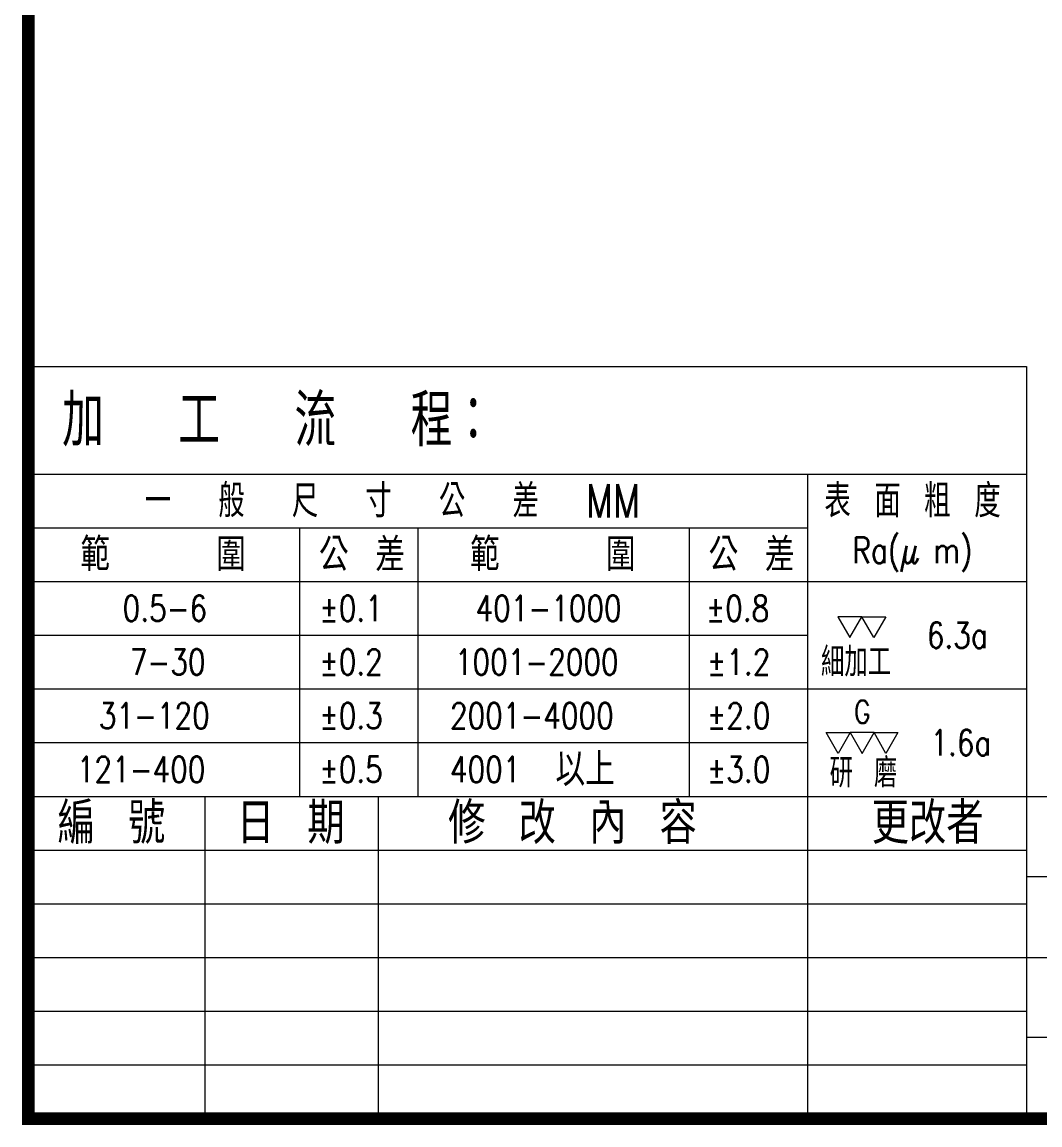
# Model space of a CAD drawing. Header units: millimetres. Extents: x -922 to -665, y -1494 to -1312.
# Drawn here: x -922.3 to -853.6, y -1493.6 to -1419.2 of the extents above; entities that cross this region are included whole.
import ezdxf

# ---------------------------------------------------------------- set-up
doc = ezdxf.new("R2010")
doc.units = ezdxf.units.MM
doc.layers.add('str', color=7, linetype='CONTINUOUS', lineweight=25)
doc.layers.add('txt', color=3, linetype='CONTINUOUS', lineweight=9)
doc.styles.add('SIMPLEX', font='simplex.shx', dxfattribs={"width": 0.8, "height": 2.2, "bigfont": 'chineset.shx'})
doc.styles.get("Standard").update_dxf_attribs({"font": 'TXT', "width": 0.9, "height": 3.85046, "bigfont": 'CHINESET'})
doc.styles.add('STANDARD0.8', font='txt.shx', dxfattribs={"width": 0.8, "height": 1.646847, "bigfont": 'chineset.shx'})

msp = doc.modelspace()

# ---------------------------------------------------------------- linework, layer by layer
at = {"layer": 'str', "const_width": 0.8513}
msp.add_lwpolyline([(-921.9018, -1493.223), (-665.8637, -1493.223), (-665.8637, -1312.1675), (-921.9018, -1312.1675)], close=True, dxfattribs=at)
at = {"layer": 'txt'}
for p, q in [((-921.9018, -1442.4358), (-854.4844, -1442.4358)), ((-854.4844, -1442.4358), (-854.4844, -1493.223)), ((-921.9018, -1449.6915), (-854.4844, -1449.6915)), ((-869.2553, -1493.223), (-869.2553, -1449.6912)), ((-921.9018, -1453.3191), (-869.2552, -1453.3191)), ((-903.5666, -1471.4571), (-903.5666, -1453.3189)), ((-895.5785, -1471.4571), (-895.5785, -1453.3189)), ((-877.2506, -1471.4571), (-877.2506, -1453.3189)), ((-921.9018, -1456.9467), (-854.4844, -1456.9467)), ((-921.9018, -1460.5743), (-869.2552, -1460.5743)), ((-921.9018, -1464.202), (-854.4844, -1464.202)), ((-921.9018, -1467.8296), (-869.2552, -1467.8296)), ((-921.9018, -1471.4571), (-824.8742, -1471.4571)), ((-909.9636, -1493.223), (-909.9636, -1471.4571)), ((-898.256, -1493.223), (-898.256, -1471.4571)), ((-921.9018, -1475.0849), (-854.4844, -1475.0849)), ((-854.4844, -1476.8758), (-824.8738, -1476.8758)), ((-921.9018, -1478.7125), (-854.4844, -1478.7125)), ((-921.9018, -1482.3401), (-824.8742, -1482.3401)), ((-921.9018, -1485.9677), (-854.4844, -1485.9677)), ((-854.4844, -1487.7131), (-824.8738, -1487.7131)), ((-921.9018, -1489.5954), (-854.4844, -1489.5954))]:
    msp.add_line(p, q, dxfattribs=at)
for points in [[(-867.221, -1459.3373), (-866.4121, -1460.7383), (-865.6032, -1459.3373)], [(-863.9855, -1459.3373), (-864.7943, -1460.7383), (-865.6032, -1459.3373)], [(-866.3968, -1467.1544), (-867.2057, -1468.5554), (-868.0146, -1467.1544)], [(-866.3968, -1467.1544), (-865.5879, -1468.5554), (-864.779, -1467.1544)], [(-863.1612, -1467.1544), (-863.9701, -1468.5554), (-864.779, -1467.1544)]]:
    msp.add_lwpolyline(points, close=True, dxfattribs=at)

# ---------------------------------------------------------------- texts
at = {"layer": 'txt', "attachment_point": 4}
for s, insert, char_height, width, style in [('加  工  流  程：', (-919.622, -1446.0637), 3.524984, 36.388978, 'STANDARD0.8'), ('一  般  尺  寸  公  差  MM', (-914.0386, -1451.5053), 2.230982, 45.284549, 'STANDARD0.8'), ('表 面 粗 度', (-868.1338, -1451.5053), 2.23098, 13.591064, 'STANDARD0.8'), ('Ra(μ m)', (-866.253, -1455.1329), 1.75369, 11.777753, 'SIMPLEX'), ('0.5-6', (-915.5316, -1458.7605), 1.73435, 9.644956, 'SIMPLEX'), ('%%p0.1', (-902.2452, -1458.7605), 1.73435, 6.662112, 'SIMPLEX'), ('401-1000', (-891.699, -1458.7605), 1.73435, 13.591066, 'SIMPLEX'), ('%%p0.8', (-876.1394, -1458.7605), 1.73435, 6.35717, 'SIMPLEX'), ('6.3a', (-861.2113, -1460.5743), 1.73435, 5.611843, 'SIMPLEX'), ('細加工', (-868.3601, -1462.3882), 1.97439, 6.751725, 'STANDARD0.8'), ('7-30', (-915.0449, -1462.3882), 1.73435, 8.833315, 'SIMPLEX'), ('%%p0.2', (-902.2452, -1462.3882), 1.73435, 6.662112, 'SIMPLEX'), ('1001-2000', (-893.0931, -1462.3882), 1.73435, 14.467907, 'SIMPLEX'), ('%%p1.2', (-876.0649, -1462.3882), 1.73435, 5.888877, 'SIMPLEX'), ('G', (-866.1293, -1465.747), 1.5345, 2.192106, 'SIMPLEX'), ('31-120', (-917.1449, -1466.0158), 1.73435, 10.960992, 'SIMPLEX'), ('%%p0.3', (-902.2452, -1466.0158), 1.73435, 6.662112, 'SIMPLEX'), ('2001-4000', (-893.4198, -1466.0158), 1.73435, 14.467907, 'SIMPLEX'), ('%%p2.0', (-876.0649, -1466.0158), 1.73435, 5.888877, 'SIMPLEX'), ('1.6a', (-860.97, -1467.8296), 1.73435, 5.55042, 'SIMPLEX'), ('研 磨', (-867.7775, -1469.8726), 1.97439, 7.014743, 'STANDARD0.8'), ('121-400', (-918.6268, -1469.6434), 1.73435, 12.275747, 'SIMPLEX'), ('%%p0.5', (-902.2452, -1469.6434), 1.73435, 6.662112, 'SIMPLEX'), ('4001', (-893.4198, -1469.6434), 1.73435, 7.681143, 'SIMPLEX'), ('%%p3.0', (-876.0649, -1469.6434), 1.73435, 5.888877, 'SIMPLEX')]:
    msp.add_mtext(s, dxfattribs=dict(at, insert=insert, char_height=char_height, width=width, style=style))
for s, insert, char_height, width in [('範    圍', (-918.3944, -1455.1329), 2.23264, 14.467907), ('公 差', (-902.2737, -1455.1329), 2.23264, 7.988038), ('範    圍', (-892.0716, -1455.1329), 2.23264, 14.467907), ('公 差', (-875.9553, -1455.1329), 2.23264, 7.988038), ('以上', (-886.3015, -1469.6434), 2.23264, 6.400953), ('編 號', (-919.9289, -1473.271), 2.79659, 9.561999), ('日 期', (-907.8153, -1473.271), 2.79659, 8.986938), ('修 改 內 容', (-893.545, -1473.271), 2.79659, 22.446861), ('更改者', (-864.9333, -1473.271), 2.79659, 8.132718)]:
    msp.add_mtext(s, dxfattribs=dict(at, insert=insert, char_height=char_height, width=width))

doc.saveas('drawing.dxf')
